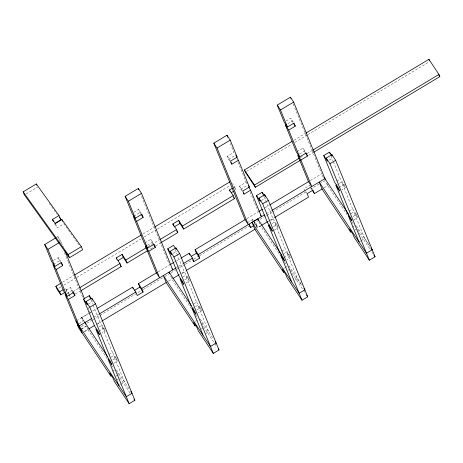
<?xml version="1.0" encoding="UTF-8"?>
<svg xmlns="http://www.w3.org/2000/svg" width="463" height="463" viewBox="0 0 463 463"><rect width="100%" height="100%" fill="white"/><g stroke="black" fill="none" stroke-linecap="round" stroke-linejoin="round"><path stroke-width="0.35" stroke-dasharray="2.31 1.74" d="M26.223 193.91L37.636 187.064M54.478 223.727L57.348 227.721L63.929 223.774L79.295 245.182M56.665 237.34L57.863 236.622L61.104 241.495L63.281 246.825M59.906 242.213L61.104 241.495M53.436 260.455L58.222 257.584L60.746 261.375M133.853 212.291L138.64 209.421L141.522 213.756M229.683 160.939L227.339 156.216L233.925 152.269L229.92 142.454M285.989 121.04L290.776 118.169L293.299 121.96M53.5 264.263L59.484 260.675L58.222 257.584M133.917 216.105L139.907 212.511L138.64 209.421M228.6 159.313L235.187 155.365M287.853 123.777L292.043 121.265L290.776 118.169M293.941 140.266L305.082 133.581M246.53 171.391L291.731 144.288M294.821 142.43L307.206 135.005M307.826 134.635L429.172 61.863M62.655 282.158L73.796 275.479M143.108 233.913L154.243 227.235M58.934 288.142L60.792 287.025M63.888 285.173L76.262 277.748M76.881 277.378L141.244 238.786M144.334 236.929L156.714 229.509M157.333 229.133L229.735 185.715M233.549 187.544L234.724 186.844L232.478 183.464M66.25 290.023L70.44 287.511L73.322 291.846M144.873 242.936L150.857 239.348L153.739 243.683M241.894 190.866L239.55 186.149L246.137 182.196L237.855 161.905M297.009 151.69L302.993 148.096L305.875 152.431M66.909 293.478L71.701 290.608L70.44 287.511M147.332 245.315L152.119 242.444L150.857 239.348M240.818 189.24L247.398 185.293M299.468 154.063L304.255 151.193L302.993 148.096M72.899 291.754L79.092 288.044M148.096 246.663L159.237 239.979M300.284 157.623L302.761 156.135M307.096 153.537L312.05 150.568M75.365 294.028L80.319 291.059M150.562 248.938L153.039 247.45M155.516 245.963L160.47 242.994M308.595 155.331L312.93 152.732M88.445 304.012L92.438 301.616M173.191 253.406L177.19 251.015M261.329 200.577L265.895 197.84M329.199 160.163L332.619 158.109M76.54 320.72L88.508 313.544M79.132 323.562L83.23 321.102L81.812 317.624L88.624 313.538M89.243 313.167L96.669 308.711M158.155 271.839L169.527 265.021L140.729 194.448M174.343 262.133L176.2 261.016M176.82 260.646L180.535 258.418M246.854 218.64L258.227 211.817L257.144 209.166M264.958 207.783L269.269 205.196M310.291 180.593L321.663 173.77L312.155 150.469M247.271 222.72L253.122 219.207L253.597 220.371M93.723 317.3L98.677 314.331M176.345 267.753L178.203 266.636M178.822 266.266L183.157 263.667M266.352 213.767L271.283 210.81M81.274 326.606L84.37 324.754M86.841 323.267L92.415 319.927M93.034 319.557L142.54 289.867M143.16 289.497L164.197 276.88M164.816 276.509L170.39 273.17M171.003 272.8L176.577 269.46M177.196 269.084L179.054 267.973M179.667 267.602L184.621 264.633M185.241 264.263L193.285 259.436M193.904 259.066L198.853 256.097M199.472 255.726L250.217 225.296M260.877 225.713L257.781 227.564L254.54 222.691L257.636 220.834M260.113 219.346L263.829 217.118M264.448 216.748L266.306 215.636M266.925 215.266L271.879 212.291M272.499 211.921L305.308 192.243L306.031 193.326M311.883 189.818L311.165 188.736L319.048 184.008M319.655 183.643L324.505 180.732L347.123 214.751M81.204 329.135L86.471 325.981M255.194 224.786L256.363 224.086L254.922 221.922M81.326 329.199L86.459 326.12M84.515 331.485L88.23 329.257M97.514 323.689L101.223 321.467M168.451 281.134L172.392 278.79M181.675 273.222L185.385 270.994M267.689 221.627L269.547 220.51M270.166 220.139L273.882 217.911M324.112 187.793L327.746 185.611M253.932 223.068L257.173 227.946L260.594 225.909L279.959 255.038M84.457 331.653L87.883 329.604L86.697 326.699M96.796 324.54L100.216 322.485L93.005 304.81M182.115 273.592L184.396 272.221L177.184 254.552M270.82 220.417L273.101 219.051L265.889 201.376M336.977 181.027L340.403 178.978L333.192 161.303M99.198 326.947L101.478 325.576L105.223 331.207L101.796 333.256M182.81 277.024L185.663 275.317L189.402 280.943L185.976 282.997M272.082 223.513L274.368 222.142L278.107 227.773L274.113 230.169M339.385 183.441L341.665 182.069L345.404 187.694L341.983 189.749M98.822 331.19L103.961 328.111L100.216 322.485M184.714 279.901L188.14 277.852L184.396 272.221M273.419 226.731L276.845 224.677L278.107 227.773M339.009 187.683L344.142 184.604L340.403 178.978M109.008 354.467L112.434 352.412L101.478 325.576M193.76 303.861L196.613 302.154L185.663 275.317M281.892 251.033L285.318 248.978L274.368 222.142M349.195 210.96L352.615 208.906L341.665 182.069M110.842 357.216L113.695 355.509L117.434 361.134L112.301 364.213M195.594 306.616L197.875 305.244L201.613 310.87L198.193 312.924M284.299 253.44L286.58 252.075L290.318 257.7L286.898 259.755M351.023 213.709L353.877 211.996L357.621 217.627L352.482 220.706M112.752 360.092L116.172 358.038L112.434 352.412M196.931 309.834L200.352 307.779L196.613 302.154M283.923 257.688L289.057 254.609L285.318 248.978M352.933 216.586L356.36 214.531L352.615 208.906M195.311 321.386L197.597 320.014M283.454 268.557L284.6 267.874M285.167 267.533L286.881 266.503M352.331 227.246L354.045 226.222M112.457 371.222L114.743 369.85M287.731 270.328L288.871 269.645M354.322 230.383L356.035 229.359M115.785 376.222L118.638 374.515L117.527 372.848M201.202 329.181L202.91 328.157M117.203 379.706L118.343 379.018M118.812 385.453L120.525 384.429M121.098 384.087L124.518 382.033L113.695 355.509M205.844 333.482L208.697 331.774L197.875 305.244M295.122 279.97L297.402 278.599L286.58 252.075M358.999 241.946L360.712 240.922M361.279 240.581L364.705 238.526L353.877 211.996M49.327 203.431L57.29 214.525M292.043 121.265L292.761 122.348M356.325 225.898L369.839 246.229L364.705 238.526M357.772 229.428L359.93 234.018L370.284 249.586M351.863 221.881L354.236 225.452M371.876 251.982L373.473 254.378M304.255 151.193L304.972 152.275M311.541 187.966L312.988 190.131M305.69 191.474L307.131 193.644M273.101 219.051L276.469 224.115M246.137 182.196L247.219 183.823M227.339 156.216L230.221 160.551M239.55 186.149L242.433 190.484M288.912 265.814L302.096 285.642M297.402 278.599L302.131 285.706M290.608 269.709L292.766 274.304L303.005 289.705M284.699 262.168L286.678 265.137M303.404 290.295L305.765 293.849M233.705 186.485L235.951 189.859L234.724 186.844M253.232 220.672L252.509 219.589L252.983 220.747M253.591 221.216L255.755 224.468L257.173 227.946M139.907 212.511L140.625 213.599M152.119 242.444L152.842 243.526M200.195 318.984L213.426 338.881M201.891 322.879L204.05 327.468L216.262 345.832M191.636 308.798L171.877 279.079L170.587 275.913M195.589 314.742L197.961 318.307M59.484 260.675L60.207 261.757M71.701 290.608L72.419 291.69M69.184 293.982L65.439 288.356L66.672 291.372L68.541 294.184M68.918 294.746L70.417 296.997L69.427 294.584M81.812 317.624L84.335 321.415M84.509 321.843L81.714 317.641L83.137 321.119M116.444 369.873L129.64 389.736M87.883 329.604L107.248 358.727M111.595 365.266L113.568 368.235M130.057 393.029L120.056 377.993L118.638 374.515M55.589 224.115L57.348 227.721M344.142 184.604L345.404 187.694M356.36 214.531L357.621 217.627M331.051 156.066L332.926 160.649M326.982 183.73L327.758 185.628M293.137 103.862L294.491 107.196M294.763 107.862L311.883 149.804M322.179 175.037L322.954 176.935M310.216 186.415L309.741 185.258L303.89 188.765L304.839 191.086M310.453 186.994L311.165 188.736M289.057 254.609L290.318 257.7M263.754 196.144L265.623 200.722M250.107 191.925L256.872 208.5M259.043 222.113L259.818 224.011M256.363 224.086L257.781 227.564M253.834 220.949L254.54 222.691M188.14 277.852L189.402 280.943M200.352 307.779L201.613 310.87M175.049 249.314L176.918 253.898M103.961 328.111L105.223 331.207M116.172 358.038L117.434 361.134M90.87 299.578L92.739 304.156M88.005 307.409L90.447 313.399M57.863 236.622L59.768 241.281M64.386 252.601L67.644 260.588M67.916 261.254L82.86 297.871"/><path stroke-width="0.69" d="M36.317 183.961L59.009 215.573L52.429 219.52L55.294 223.519L61.88 219.566L81.343 246.681L82.617 249.806L69.45 257.706L24.429 194.987L23.15 191.856L36.363 183.933L36.826 185.212M55.074 223.369L61.064 219.78L59.009 215.573M91.865 318.417L79.185 325.958L68.356 299.428L74.942 295.481L73.681 292.39L67.094 296.337L56.145 269.501L62.731 265.554L61.463 262.457L54.883 266.41L51.642 261.531L44.697 244.516L56.069 237.698M146.73 245.674L145.532 246.391L156.361 272.915L159.602 277.794L148.779 251.27L155.36 247.317L154.098 244.227L147.518 248.174L136.562 221.337L143.148 217.39L141.886 214.294L135.3 218.247L132.059 213.368L125.114 196.353L138.281 188.458L141.528 193.331L172.768 269.9L172.051 268.812M213.813 143.154L217.054 148.027L248.301 224.59L245.054 219.717L213.813 143.154L226.98 135.254L230.221 140.133L237.166 157.148L230.58 161.095L231.841 164.186L238.428 160.239L236.269 156.986M300.915 160.019L297.668 155.14L308.497 181.67L311.738 186.543L300.915 160.019L307.496 156.072L306.234 152.975L299.648 156.922L288.698 130.086L295.284 126.139L294.022 123.048L287.436 126.995L284.195 122.116L277.25 105.101L290.417 97.207L293.664 102.086L325.431 179.933M54.883 266.41L47.938 249.395L59.31 242.571M135.3 218.247L128.355 201.231L141.528 193.331M217.054 148.027L230.221 140.133M287.436 126.995L280.491 109.98L293.664 102.086M69.45 257.706L68.171 254.575L81.343 246.681M299.648 156.922L296.407 152.049L285.457 125.213L286.655 124.495M300.551 160.157L255.356 187.26L245.292 172.132L244.412 169.967L292.084 141.377M305.702 133.211L428.906 59.328L438.965 74.456L439.85 76.621L313.549 152.362M64.918 292.425L60.821 294.879L57.082 289.253L55.849 286.238L60.798 283.269M74.416 275.103L141.25 235.025M154.862 226.864L229.741 181.959M60.821 294.879L59.588 291.864L63.101 289.757M116.705 259.118L116.213 257.908L122.064 254.401L125.803 260.027L127.036 263.042L147.465 250.79M173.573 225.765L172.832 223.953L178.683 220.446L182.428 226.071L183.655 229.087L234.428 198.644L233.196 195.629L229.457 190.004L232.38 188.244M118.03 260.576L123.297 257.416L122.064 254.401M174.065 226.974L179.916 223.461L178.683 220.446M231.269 192.666L233.612 191.26M79.711 287.673L119.952 263.54L116.213 257.908M125.803 260.027L146.239 247.774M159.857 239.608L176.577 229.584L172.832 223.953M182.428 226.071L233.196 195.629M238.428 160.239L249.378 187.075L242.797 191.022L244.059 194.119L250.639 190.171L248.839 187.457M255.356 187.26L254.471 185.096L299.046 158.363M312.67 150.197L438.965 74.456M80.938 290.689L121.184 266.555L119.952 263.54M161.089 242.624L177.804 232.6L176.577 229.584M118.812 385.453L107.989 358.929L111.728 364.555L110.466 361.464L106.727 355.833L95.777 329.002L99.516 334.627L98.254 331.531L94.51 325.906L83.56 299.069L89.266 295.649L91.512 299.023M193.308 307.982L192.168 308.665L195.907 314.296L194.645 311.2L190.906 305.574L179.957 278.738L183.695 284.363L182.434 281.272L178.695 275.647L167.739 248.81L173.446 245.384L175.315 248.203M269.802 224.879L268.662 225.568L272.4 231.193L271.139 228.097L267.394 222.471L256.444 195.635L262.151 192.214L264.02 195.027M337.099 184.806L335.959 185.489L339.697 191.121L338.436 188.024L334.697 182.399L323.747 155.562L329.453 152.142L331.693 155.516M83.56 299.069L87.304 304.695L86.037 301.604L91.743 298.184L95.488 303.809L134.855 400.252L129.148 403.672L114.349 381.414L112.931 377.935L109.604 372.935L111.027 376.413L82.177 333.024L80.753 329.54L77.431 324.54L76.007 321.062M167.739 248.81L171.484 254.436L170.222 251.34L175.923 247.919L179.667 253.545L219.016 349.976L213.31 353.402L198.349 330.895L196.925 327.41L193.603 322.41L195.021 325.888L196.162 325.205M256.444 195.635L260.189 201.266L258.927 198.17L264.628 194.749L268.372 200.375L307.733 296.812L302.026 300.232L287.06 277.725L285.642 274.246L282.314 269.24L283.738 272.724L254.887 229.33L252.046 222.373L257.752 218.953L281.325 254.401M323.747 155.562L327.486 161.188L326.224 158.097L331.93 154.671L335.669 160.302L375.065 256.774L369.358 260.194L354.224 237.438L352.806 233.96L349.478 228.959L350.902 232.438L322.051 189.049L319.21 182.086L366.517 253.238L369.358 260.194M129.148 403.672L89.781 307.229L95.488 303.809M213.31 353.402L173.961 256.971L179.667 253.545M302.026 300.232L262.666 203.795L268.372 200.375M371.031 248.023L372.223 249.817L366.482 253.203L329.963 163.723L335.669 160.302M97.288 308.341L132.58 287.176L135.821 292.055L137.245 295.533L143.096 292.026L141.672 288.542L138.431 283.669L157.009 272.528M170.008 264.732L173.723 262.504M181.155 258.047L189.199 253.22L192.446 258.099L193.864 261.578L199.715 258.07L198.297 254.592L195.056 249.713L245.205 219.641M258.794 211.475L262.492 209.259M269.888 204.825L308.723 181.537M134.588 290.307L139.855 287.147L138.431 283.669M191.207 256.352L196.474 253.192L195.056 249.713M99.296 313.96L135.821 292.055M141.672 288.542L175.726 268.123M183.776 263.297L192.446 258.099M198.297 254.592L264.5 214.878M271.897 210.439L324.91 178.654M253.435 225.84L250.483 227.622L249.065 224.144L250.512 227.593M88.85 328.886L94.417 325.547M101.843 321.09L166.205 282.499L163.329 275.543L210.474 346.446L216.18 343.025L215.376 341.816M173.012 278.413L179.198 274.704M186.624 270.253L255.316 229.058M261.497 225.336L267.689 221.627M274.501 217.541L308.555 197.122L307.131 193.644L312.988 190.131L314.406 193.609L322.289 188.887M291.696 282.025L280.873 255.495L282.013 254.812M304.093 288.646L304.891 289.85L299.179 293.276L252.046 222.373M59.386 217.442L61.064 219.78M23.15 191.856L68.171 254.575M438.687 74.879L439.85 76.621M326.224 158.097L329.963 163.723M293.484 123.43L295.284 126.139M277.25 105.101L280.491 109.98M323.822 177.022L348.766 214.537M371.008 248L372.188 249.777M373.867 254.98L375.065 256.774M305.337 152.819L307.496 156.072M285.457 125.213L288.698 130.086M312.241 190.362L314.406 193.609M235.725 154.978L237.166 157.148M244.412 169.967L254.471 185.096M258.927 198.17L262.666 203.795M248.301 185.449L249.378 187.075M230.765 162.559L231.841 164.186M260.385 215.069L261.468 216.696L250.639 190.171M243.335 193.03L244.059 194.119M304.098 288.669L304.885 289.855M280.873 255.495L284.612 261.12L283.35 258.03L279.611 252.404L268.662 225.568M306.552 295.035L307.733 296.812M233.676 197.516L234.428 198.644M179.916 223.461L183.655 229.087M196.474 253.192L199.715 258.07M176.681 230.91L177.804 232.6M192.782 259.951L193.864 261.578M170.222 251.34L173.961 256.971M140.983 214.137L143.148 217.39M125.114 196.353L128.355 201.231M153.201 244.07L155.36 247.317M136.562 221.337L133.321 216.464L144.271 243.295L147.518 248.174M191.41 305.765L169.036 272.117L169.551 273.384M218.229 348.795L219.016 349.976M145.532 246.391L148.779 251.27M166.171 282.499L195.021 325.888M123.297 257.416L127.036 263.042M139.855 287.147L143.096 292.026M120.062 264.865L121.184 266.555M60.925 262.845L62.731 265.554M86.037 301.604L89.781 307.229M44.697 244.516L47.938 249.395M72.778 292.234L74.942 295.481M56.145 269.501L52.904 264.622L63.853 291.459L67.094 296.337M84.908 322.445L107.665 356.666M130.821 391.49L132.013 393.29L126.295 396.71L75.944 321.079L65.115 294.555L68.356 299.428M134.056 399.048L134.855 400.252M55.849 286.238L59.588 291.864M61.88 219.566L62.76 221.372M52.429 219.52L53.309 221.326M428.906 59.328L429.571 60.954M331.93 154.671L332.434 155.909M329.453 152.142L330.252 154.104M335.959 185.489L346.909 212.326L350.653 217.951L351.915 221.048L348.17 215.422L358.999 241.946M290.417 97.207L290.961 98.538M264.628 194.749L265.386 196.601M262.151 192.214L262.955 194.176M226.98 135.254L227.779 137.216M257.752 218.953L258.528 220.851M229.457 190.004L229.949 191.207M189.199 253.22L189.911 254.963M175.923 247.919L176.432 249.158M192.168 308.665L202.997 335.195M138.281 188.458L138.825 189.789M132.58 287.176L133.292 288.918M91.743 298.184L92.502 300.036M89.266 295.649L90.337 298.265M64.913 250.819L84.474 298.751M85.053 322.497L85.765 324.239M80.62 329.488L77.379 324.609L78.797 328.093L82.044 332.966L80.62 329.488"/></g></svg>
